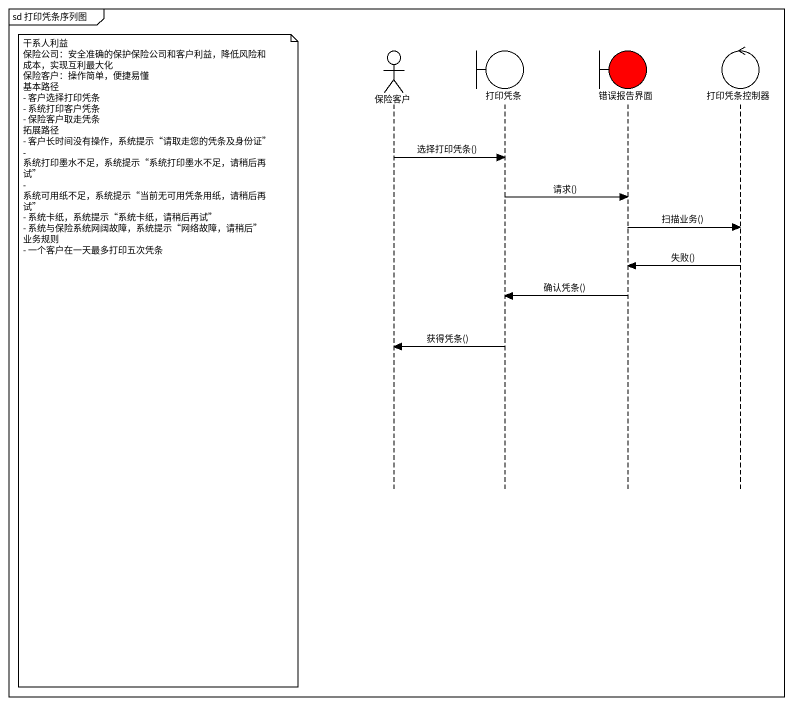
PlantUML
@startuml
mainframe sd 打印凭条序列图
hide footbox
actor 保险客户
boundary 打印凭条
boundary 错误报告界面 #FF0000
control 打印凭条控制器

保险客户 -> 打印凭条 : 选择打印凭条()
打印凭条 -> 错误报告界面 : 请求()
错误报告界面 -> 打印凭条控制器 : 扫描业务()
打印凭条控制器 -> 错误报告界面 : 失败()
错误报告界面 -> 打印凭条 : 确认凭条()
打印凭条 -> 保险客户 : 获得凭条()
note left of 保险客户
  干系人利益
  保险公司：安全准确的保护保险公司和客户利益，降低风险和成本，实现互利最大化
  保险客户：操作简单，便捷易懂
  基本路径
  - 客户选择打印凭条
  - 系统打印客户凭条
  - 保险客户取走凭条
  拓展路径
  - 客户长时间没有操作，系统提示“请取走您的凭条及身份证”
  - 系统打印墨水不足，系统提示“系统打印墨水不足，请稍后再试”
  - 系统可用纸不足，系统提示“当前无可用凭条用纸，请稍后再试”
  - 系统卡纸，系统提示“系统卡纸，请稍后再试”
  - 系统与保险系统网阔故障，系统提示“网络故障，请稍后”
  业务规则
  - 一个客户在一天最多打印五次凭条
end note
@enduml
